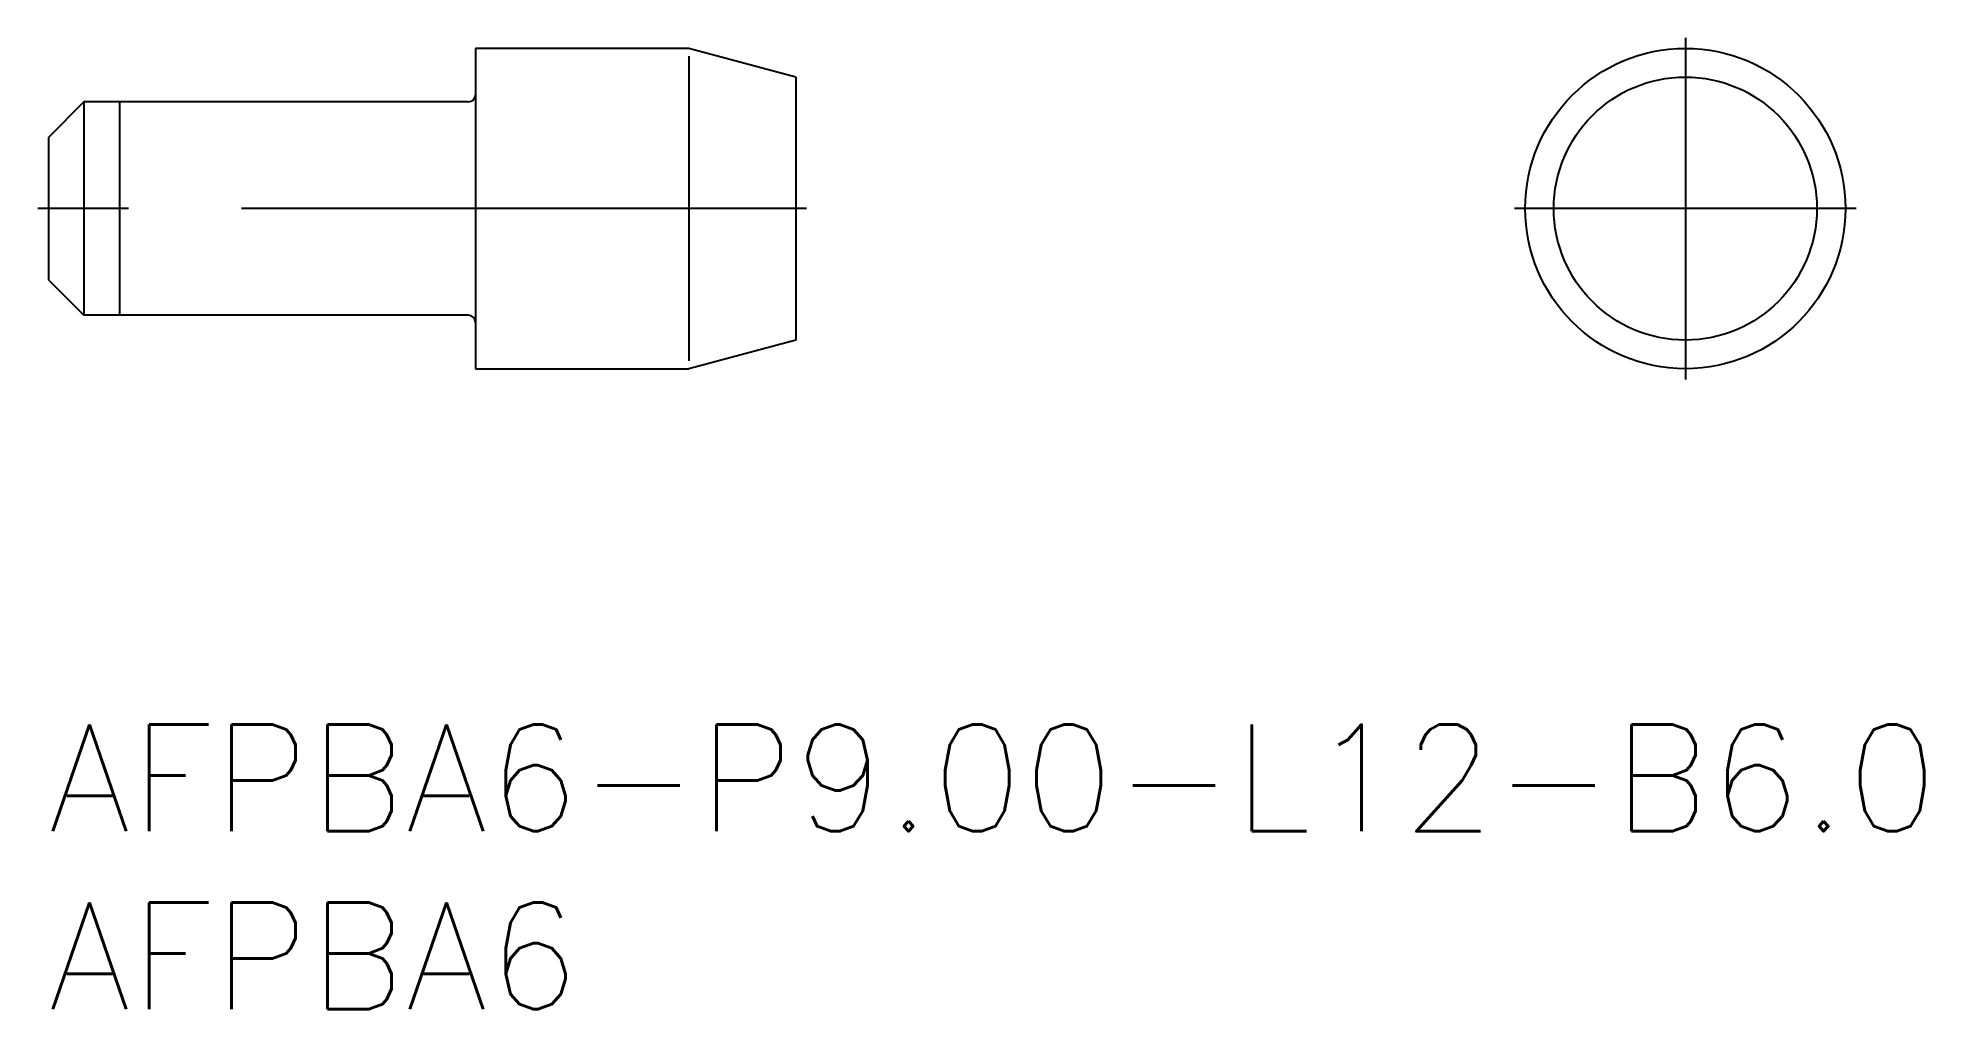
# Model space of a CAD drawing. Extents: x -0.3 to 52.7, y -8 to 19.3.
import ezdxf

# ---------------------------------------------------------------- set-up
doc = ezdxf.new("R2010")
doc.units = 0
doc.header["$LTSCALE"] = 0.5
doc.linetypes.add('CENTER', pattern=[50.8, 31.75, -6.35, 6.35, -6.35])
for name, color, linetype in [('MSM_CENTER', 1, 'CENTER'), ('MSM_CONTINUOUS', 7, 'CONTINUOUS'), ('MSM_NARROW', 5, 'CONTINUOUS'), ('MSM_PART_NUMBER', 7, 'CONTINUOUS')]:
    doc.layers.add(name, color=color, linetype=linetype)
doc.styles.get("Standard").update_dxf_attribs({"font": 'txt.shx', "height": 1, "bigfont": 'bigfont.shx'})

# ---------------------------------------------------------------- blocks, each defined once
blk = doc.blocks.new('*U4')
at = {"layer": 'MSM_PART_NUMBER'}
blk.add_text('AFPBA6-P9.00-L12-B6.0', height=3, dxfattribs=at).set_placement((0, -3))
blk = doc.blocks.new('*U5')
at = {"layer": 'MSM_PART_NUMBER'}
blk.add_text('AFPBA6', height=3, dxfattribs=at).set_placement((0, -8))

msp = doc.modelspace()

# ---------------------------------------------------------------- linework, layer by layer
at = {"layer": 'MSM_CENTER'}
for p, q in [((46, 19.3), (46, 9.7)), ((21.3, 14.5), (-0.3, 14.5)), ((50.8, 14.5), (41.2, 14.5))]:
    msp.add_line(p, q, dxfattribs=at)
at = {"layer": 'MSM_CONTINUOUS'}
for p, q in [((18, 19), (12, 19)), ((12, 19), (12, 10)), ((21, 18.196), (18, 19)), ((21, 18.196), (21, 10.804)), ((1, 17.5), (0, 16.5)), ((1, 17.5), (1, 11.5)), ((11.8, 17.5), (1, 17.5)), ((0, 16.5), (0, 12.5)), ((0, 12.5), (1, 11.5)), ((11.8, 11.5), (1, 11.5)), ((21, 10.804), (18, 10)), ((12, 10), (18, 10))]:
    msp.add_line(p, q, dxfattribs=at)
for radius in [4.5, 3.696]:
    msp.add_circle((46, 14.5), radius, dxfattribs=at)
for centre, start, end in [((11.8, 17.7), 270, 0), ((11.8, 11.3), 0, 90)]:
    msp.add_arc(centre, 0.2, start, end, dxfattribs=at)
at = {"layer": 'MSM_NARROW'}
for p, q in [((18, 18.783), (18, 10.217)), ((2, 17.5), (2, 11.5))]:
    msp.add_line(p, q, dxfattribs=at)

# ---------------------------------------------------------------- block references
at = {"layer": 'MSM_CONTINUOUS'}
for name in ['*U4', '*U5']:
    msp.add_blockref(name, (0, 0), dxfattribs=at)

doc.saveas('drawing.dxf')
